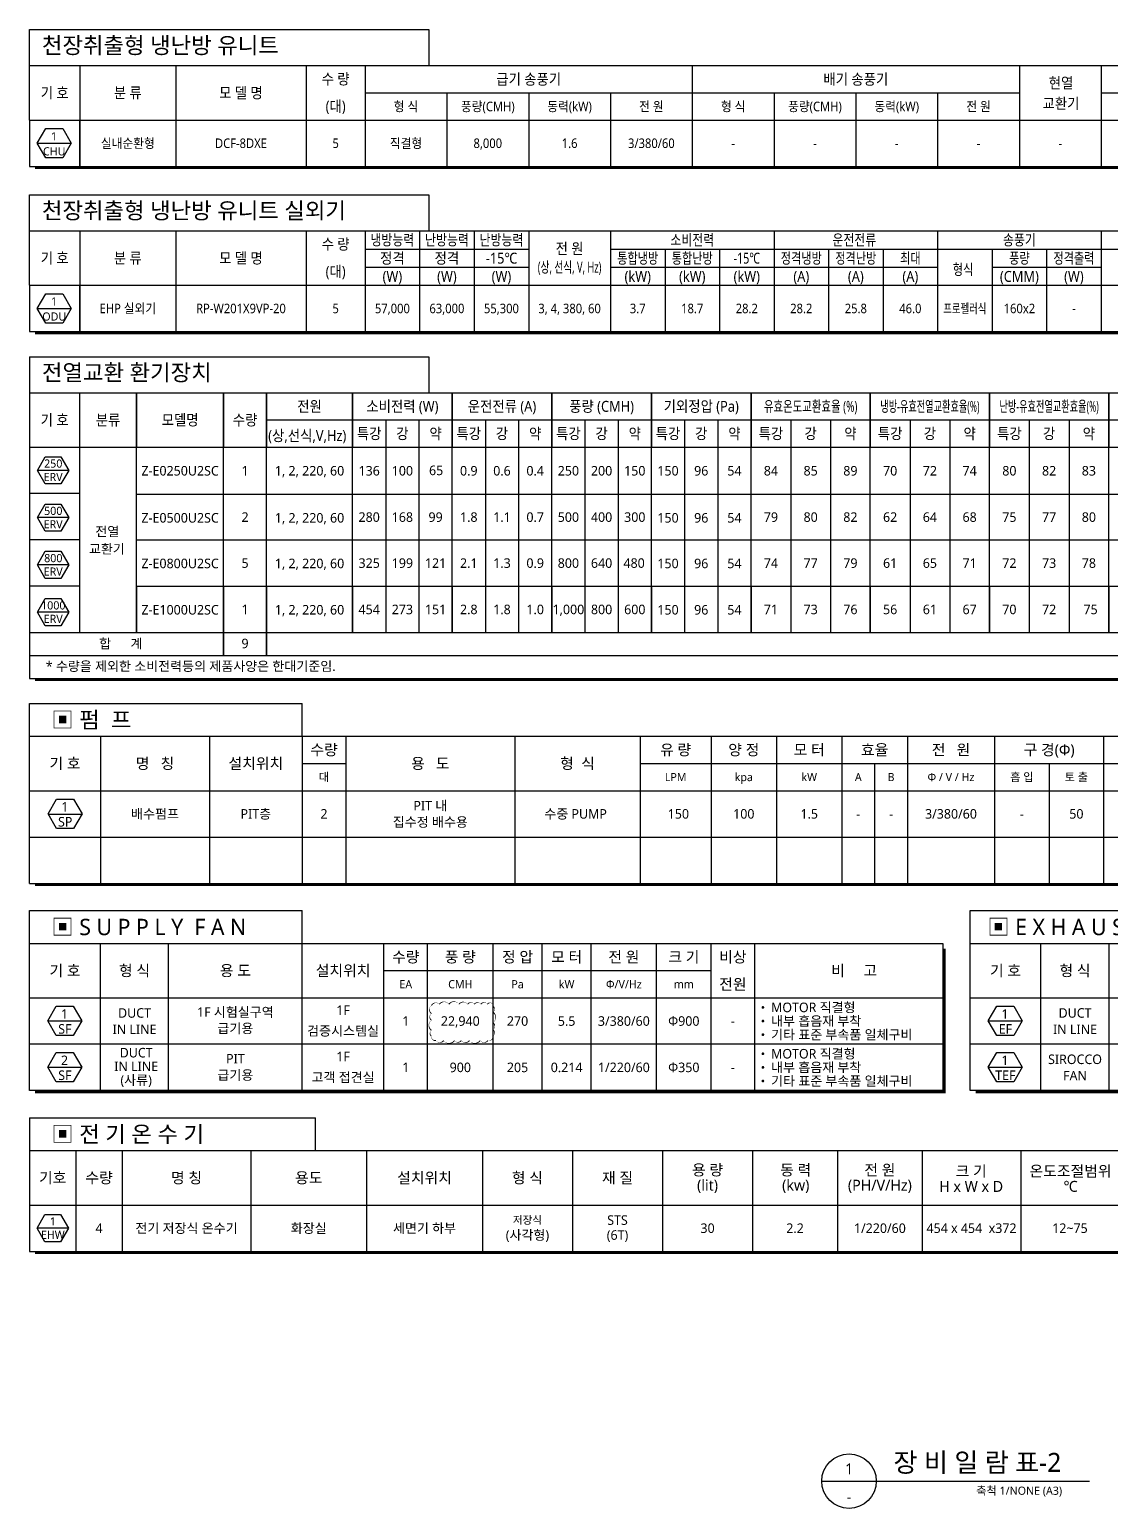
# Model space of a CAD drawing. Header units: millimetres. Extents: x 1142 to 3579, y 1194 to 1737.
# Drawn here: x 1983 to 2379, y 1194 to 1736 of the extents above; entities that cross this region are included whole.
import ezdxf
from ezdxf.enums import TextEntityAlignment as Align

# ---------------------------------------------------------------- set-up
doc = ezdxf.new("R2010")
doc.units = ezdxf.units.MM
for name, color, linetype in [('AA-MKXS', 3, 'Continuous'), ('BOX', 7, 'Continuous'), ('DVM_REPORT', 7, 'Continuous'), ('SA', 4, 'Continuous'), ('TE', 2, 'Continuous'), ('TEXT', 2, 'Continuous'), ('장비일람', 3, 'Continuous')]:
    doc.layers.add(name, color=color, linetype=linetype)
doc.styles.add('sunjin', font='')
doc.styles.add('스타일1', font='malgun.ttf')
doc.styles.get('sunjin').set_extended_font_data('Malgun Gothic')

msp = doc.modelspace()

# ---------------------------------------------------------------- linework, layer by layer
at = {"layer": 'AA-MKXS', "color": 7}
msp.add_line((2273.45, 1203.86), (2371.62, 1203.86), dxfattribs=at)
msp.add_circle((2283.45, 1203.86), 10, dxfattribs=at)
at = {"layer": 'BOX'}
for p, q in [((2001.25, 1515.16), (2001.25, 1603.16)), ((2022.11, 1515.16), (2022.11, 1603.16)), ((2054.04, 1506.76), (2054.04, 1603.16)), ((2069.77, 1506.76), (2069.77, 1603.16)), ((2101.34, 1515.16), (2101.34, 1603.16)), ((2137.88, 1515.16), (2137.88, 1603.16)), ((2174.42, 1515.16), (2174.42, 1603.16)), ((2210.96, 1515.16), (2210.96, 1603.16)), ((2247.51, 1515.16), (2247.51, 1603.16)), ((2291.25, 1515.16), (2291.25, 1603.16)), ((2334.99, 1515.16), (2334.99, 1603.16)), ((2378.73, 1515.16), (2378.73, 1603.16)), ((2069.77, 1593.16), (2193.02, 1593.16)), ((2101.34, 1593.16), (2415.28, 1593.16)), ((2113.52, 1593.16), (2113.52, 1515.16)), ((2125.7, 1593.16), (2125.7, 1515.16)), ((2150.06, 1593.16), (2150.06, 1515.16)), ((2162.24, 1593.16), (2162.24, 1515.16)), ((2186.6, 1593.16), (2186.6, 1515.16)), ((2198.78, 1593.16), (2198.78, 1515.16)), ((2223.14, 1593.16), (2223.14, 1515.16)), ((2235.33, 1593.16), (2235.33, 1515.16)), ((2262.09, 1593.16), (2262.09, 1515.16)), ((2276.67, 1593.16), (2276.67, 1515.16)), ((2305.83, 1593.16), (2305.83, 1515.16)), ((2320.41, 1593.16), (2320.41, 1515.16)), ((2349.57, 1593.16), (2349.57, 1515.16)), ((2364.15, 1593.16), (2364.15, 1515.16)), ((2001.25, 1566.16), (1982.86, 1566.16)), ((2022.11, 1565.89), (2662.86, 1565.89)), ((2001.25, 1549.16), (1982.86, 1549.16)), ((2022.11, 1549.16), (2662.86, 1549.16)), ((2001.25, 1532.16), (1982.86, 1532.16)), ((2022.11, 1532.16), (2662.86, 1532.16)), ((2008.86, 1477.16), (2008.86, 1422.66)), ((2048.86, 1477.16), (2048.86, 1422.66)), ((2082.86, 1477.16), (2082.86, 1422.66)), ((2098.86, 1477.16), (2098.86, 1422.66)), ((2160.86, 1477.16), (2160.86, 1422.66)), ((2206.86, 1477.16), (2206.86, 1422.66)), ((2232.86, 1477.16), (2232.86, 1422.66)), ((2256.86, 1477.16), (2256.86, 1422.66)), ((2280.86, 1477.16), (2280.86, 1422.66)), ((2304.86, 1477.16), (2304.86, 1422.66)), ((2336.86, 1477.16), (2336.86, 1422.66)), ((2376.86, 1477.16), (2376.86, 1422.66)), ((2082.86, 1467.16), (2098.86, 1467.16)), ((2206.86, 1467.16), (2406.86, 1467.16)), ((2292.86, 1467.16), (2292.86, 1422.66)), ((2356.86, 1467.16), (2356.86, 1422.66)), ((1982.86, 1440.16), (2662.86, 1440.16)), ((2008.86, 1347.16), (2008.86, 1401.16)), ((2033.86, 1347.16), (2033.86, 1401.16)), ((2082.86, 1347.16), (2082.86, 1401.16)), ((2112.86, 1347.16), (2112.86, 1401.16)), ((2128.86, 1347.16), (2128.86, 1401.16)), ((2152.86, 1347.16), (2152.86, 1401.16)), ((2170.86, 1347.16), (2170.86, 1401.16)), ((2188.86, 1347.16), (2188.86, 1401.16)), ((2212.86, 1347.16), (2212.86, 1401.16)), ((2232.86, 1347.16), (2232.86, 1401.16)), ((2248.86, 1347.16), (2248.86, 1401.16)), ((2353.86, 1347.16), (2353.86, 1401.16)), ((2378.86, 1347.16), (2378.86, 1401.16)), ((2112.86, 1391.16), (2232.86, 1391.16)), ((2317.86, 1364.16), (1982.86, 1364.16)), ((2662.86, 1364.16), (2327.86, 1364.16)), ((1999.85, 1325.16), (1999.85, 1305.16)), ((2016.84, 1325.16), (2016.84, 1305.16)), ((2064.03, 1325.16), (2064.03, 1305.16)), ((2106.5, 1325.16), (2106.5, 1305.16)), ((2148.98, 1325.16), (2148.98, 1305.16)), ((2182.01, 1325.16), (2182.01, 1305.16)), ((2215.04, 1325.16), (2215.04, 1305.16)), ((2248.08, 1325.16), (2248.08, 1305.16)), ((2248.08, 1325.16), (2248.08, 1305.16)), ((2279.23, 1325.16), (2279.23, 1305.16)), ((2310.33, 1325.16), (2310.33, 1288.17)), ((2346.44, 1325.16), (2346.44, 1288.17)), ((1999.85, 1305.16), (1999.85, 1288.17)), ((2016.84, 1305.16), (2016.84, 1288.17)), ((2064.03, 1305.16), (2064.03, 1288.17)), ((2106.5, 1305.16), (2106.5, 1288.17)), ((2148.98, 1305.16), (2148.98, 1288.17)), ((2182.01, 1305.16), (2182.01, 1288.17)), ((2215.04, 1305.16), (2215.04, 1288.17)), ((2248.08, 1305.16), (2248.08, 1288.17)), ((2248.08, 1305.16), (2248.08, 1288.17)), ((2279.23, 1305.16), (2279.23, 1288.17))]:
    msp.add_line(p, q, dxfattribs=at)
at = {"layer": 'BOX', "color": 4}
for p, q in [((1982.86, 1489.16), (2082.86, 1489.16)), ((1982.86, 1423.16), (1982.86, 1489.16)), ((2082.86, 1477.16), (2082.86, 1489.16)), ((1982.86, 1477.16), (2662.86, 1477.16)), ((1982.86, 1457.16), (2662.86, 1457.16)), ((1982.86, 1423.16), (2662.86, 1423.16)), ((1982.86, 1413.16), (2082.86, 1413.16)), ((1982.86, 1347.16), (1982.86, 1413.16)), ((2082.86, 1401.16), (2082.86, 1413.16)), ((2327.86, 1347.16), (2327.86, 1413.16)), ((2327.86, 1413.16), (2427.86, 1413.16)), ((1982.86, 1401.16), (2317.86, 1401.16)), ((2317.86, 1401.16), (2317.86, 1347.16)), ((2327.86, 1401.16), (2662.86, 1401.16)), ((1982.86, 1381.16), (2317.86, 1381.16)), ((2327.86, 1381.16), (2662.86, 1381.16)), ((2317.86, 1347.16), (1982.86, 1347.16)), ((2662.86, 1347.16), (2327.86, 1347.16)), ((1982.86, 1337.16), (1982.86, 1288.17)), ((1982.86, 1337.16), (2087.73, 1337.16)), ((1982.86, 1325.16), (2662.86, 1325.16)), ((1982.86, 1305.16), (2662.86, 1305.16)), ((1982.86, 1288.17), (2662.86, 1288.17))]:
    msp.add_line(p, q, dxfattribs=at)
at = {"layer": 'BOX', "color": 4, "const_width": 1}
for points in [[(2663.86, 1721.13), (2663.86, 1685.67), (1984.86, 1685.67)], [(2663.86, 1660.53), (2663.86, 1625.07), (1984.86, 1625.07)], [(2663.36, 1601.15), (2663.36, 1497.86), (1984.86, 1497.86)], [(2663.36, 1475.15), (2663.36, 1422.66), (1984.86, 1422.66)], [(2318.36, 1399.15), (2318.36, 1346.66), (1984.86, 1346.66)], [(2663.36, 1399.15), (2663.36, 1346.66), (2329.86, 1346.66)], [(2663.36, 1323.16), (2663.36, 1287.67), (1984.86, 1287.67)]]:
    msp.add_lwpolyline(points, dxfattribs=at)
at = {"layer": 'Defpoints', "color": 1}
msp.add_lwpolyline([(2150.8, 1378.8, 0, 0.4, 0.5206), (2148.35, 1378.8, 0, 0.4, 0.5206), (2146.01, 1378.8, 0, 0.4, 0.5206), (2143.53, 1378.8, 0, 0.4, 0.5206), (2140.37, 1378.8, 0, 0.4, 0.5206), (2136.65, 1378.8, 0, 0.4, 0.5206), (2133.18, 1378.8, 0, 0.4, 0.5206), (2130.29, 1378.35, 0, 0.4, 0.5206), (2130.29, 1375.4, 0, 0.4, 0.5206), (2130.29, 1372.95, 0, 0.4, 0.5206), (2130.29, 1369.24, 0, 0.4, 0.5206), (2130.29, 1367.11, 0, 0.4, 0.5206), (2131.95, 1365.51, 0, 0.4, 0.5206), (2134.77, 1365.51, 0, 0.4, 0.5206), (2138.73, 1365.51, 0, 0.4, 0.5206), (2141.22, 1365.51, 0, 0.4, 0.5206), (2144.21, 1365.51, 0, 0.4, 0.5206), (2148.15, 1365.51, 0, 0.4, 0.5206), (2150.97, 1365.51, 0, 0.4, 0.5206), (2152.84, 1367.07, 0, 0.4, 0.5206), (2152.84, 1369.44, 0, 0.4, 0.5206), (2152.84, 1372.04, 0, 0.4, 0.5206), (2152.84, 1375.94, 0, 0.4, 0.5206), (2152.84, 1378.1, 0, 0.4, 0.5206), (2152.84, 1378.8, 0, 0.4, 0.5206)], format="xyseb", close=True, dxfattribs=at)
at = {"layer": 'DVM_REPORT', "color": 1}
for p, q in [((2310.33, 1305.16), (2310.33, 1288.17)), ((2346.44, 1305.16), (2346.44, 1288.17)), ((2016.84, 1288.17), (2016.84, 1288.17)), ((2064.03, 1288.17), (2064.03, 1288.17)), ((2106.5, 1288.17), (2106.5, 1288.17)), ((2148.98, 1288.17), (2148.98, 1288.17)), ((2182.01, 1288.17), (2182.01, 1288.17)), ((2215.04, 1288.17), (2215.04, 1288.17)), ((2248.08, 1288.17), (2248.08, 1288.17)), ((2248.08, 1288.17), (2248.08, 1288.17)), ((2279.23, 1288.17), (2279.23, 1288.17))]:
    msp.add_line(p, q, dxfattribs=at)
at = {"layer": 'SA'}
msp.add_line((2087.73, 1325.16), (2087.73, 1337.16), dxfattribs=at)
at = {"layer": 'TE'}
for p, q in [((1985.67, 1694.67), (1998.14, 1694.67)), ((2165.95, 1686.17), (2165.95, 1686.17)), ((1985.67, 1634.07), (1998.14, 1634.07)), ((2165.95, 1625.57), (2165.95, 1625.57)), ((2069.77, 1603.16), (2069.77, 1583.16)), ((2069.77, 1603.16), (2069.77, 1583.16)), ((2101.34, 1603.16), (2101.34, 1583.16)), ((2137.88, 1603.16), (2137.88, 1583.16)), ((2113.52, 1589.16), (2113.52, 1583.16)), ((2125.7, 1589.16), (2125.7, 1583.16)), ((2150.06, 1589.16), (2150.06, 1583.16)), ((1989.66, 1448.58), (2002.08, 1448.58)), ((1989.5, 1372.71), (2001.98, 1372.71)), ((2334.5, 1372.71), (2346.98, 1372.71)), ((1989.5, 1355.71), (2001.98, 1355.71)), ((2334.5, 1355.71), (2346.98, 1355.71))]:
    msp.add_line(p, q, dxfattribs=at)
for points in [[(1988.79, 1689.27), (1985.67, 1694.67), (1988.79, 1700.07), (1995.02, 1700.07), (1998.14, 1694.67), (1995.02, 1689.27)], [(1988.79, 1628.67), (1985.67, 1634.07), (1988.79, 1639.47), (1995.02, 1639.47), (1998.14, 1634.07), (1995.02, 1628.67)], [(1992.75, 1443.23), (1989.64, 1448.63), (1992.75, 1454.03), (1998.99, 1454.03), (2002.11, 1448.63), (1998.99, 1443.23)], [(1992.62, 1367.31), (1989.5, 1372.71), (1992.62, 1378.11), (1998.86, 1378.11), (2001.98, 1372.71), (1998.86, 1367.31)], [(2337.62, 1367.31), (2334.5, 1372.71), (2337.62, 1378.11), (2343.86, 1378.11), (2346.98, 1372.71), (2343.86, 1367.31)], [(1992.62, 1350.31), (1989.5, 1355.71), (1992.62, 1361.11), (1998.86, 1361.11), (2001.98, 1355.71), (1998.86, 1350.31)], [(2337.62, 1350.31), (2334.5, 1355.71), (2337.62, 1361.11), (2343.86, 1361.11), (2346.98, 1355.71), (2343.86, 1350.31)]]:
    msp.add_lwpolyline(points, close=True, dxfattribs=at)
at = {"layer": 'TE', "const_width": 0.5}
for points in [[(2251.61, 1377.66, 1), (2252.11, 1377.66, 1)], [(2251.61, 1372.66, 1), (2252.11, 1372.66, 1)], [(2251.61, 1367.66, 1), (2252.11, 1367.66, 1)], [(2251.61, 1360.66, 1), (2252.11, 1360.66, 1)], [(2251.61, 1355.66, 1), (2252.11, 1355.66, 1)], [(2251.61, 1350.66, 1), (2252.11, 1350.66, 1)]]:
    msp.add_lwpolyline(points, format="xyb", close=True, dxfattribs=at)
at = {"layer": 'TEXT', "color": 2}
for p, q in [((1997.22, 1574.67), (1985.72, 1574.67)), ((1997.23, 1557.33), (1985.72, 1557.33)), ((1997.24, 1539.99), (1985.73, 1539.99)), ((1997.25, 1522.64), (1985.74, 1522.64)), ((1997.1, 1296.66), (1985.6, 1296.66))]:
    msp.add_line(p, q, dxfattribs=at)
for points in [[(1985.72, 1574.67), (1988.59, 1579.65), (1994.34, 1579.65), (1997.22, 1574.67), (1994.34, 1569.69), (1988.59, 1569.69)], [(1985.72, 1557.33), (1988.6, 1562.31), (1994.35, 1562.31), (1997.23, 1557.33), (1994.35, 1552.35), (1988.6, 1552.35)], [(1985.73, 1539.99), (1988.61, 1544.97), (1994.36, 1544.97), (1997.24, 1539.99), (1994.36, 1535.01), (1988.61, 1535.01)], [(1985.74, 1522.64), (1988.62, 1527.63), (1994.37, 1527.63), (1997.25, 1522.64), (1994.37, 1517.66), (1988.62, 1517.66)], [(1985.6, 1296.66), (1988.48, 1301.64), (1994.23, 1301.64), (1997.1, 1296.66), (1994.23, 1291.68), (1988.48, 1291.68)]]:
    msp.add_lwpolyline(points, close=True, dxfattribs=at)
at = {"layer": '장비일람', "color": 4}
for p, q in [((1982.86, 1736.37), (2129.28, 1736.37)), ((1982.86, 1703.17), (1982.86, 1736.37)), ((2129.28, 1736.37), (2129.28, 1723.17)), ((1982.86, 1723.17), (2663.69, 1723.17)), ((1982.86, 1703.17), (1982.86, 1686.17)), ((1982.86, 1686.17), (2663.69, 1686.17)), ((1982.86, 1675.77), (2129.28, 1675.77)), ((1982.86, 1642.57), (1982.86, 1675.77)), ((2129.28, 1675.77), (2129.28, 1662.57)), ((1982.86, 1662.57), (2663.68, 1662.57)), ((1982.86, 1642.57), (1982.86, 1625.57)), ((1982.86, 1625.57), (2663.68, 1625.57)), ((1982.86, 1616.36), (1982.86, 1498.36)), ((1982.86, 1616.36), (2129.28, 1616.36)), ((2129.28, 1616.36), (2129.28, 1603.16)), ((1982.86, 1603.16), (2662.86, 1603.16)), ((1982.86, 1583.16), (2663.69, 1583.16)), ((1982.86, 1515.16), (2662.86, 1515.16)), ((1982.86, 1506.76), (2662.86, 1506.76)), ((1982.86, 1506.76), (1982.86, 1498.36)), ((1982.86, 1498.36), (2662.86, 1498.36))]:
    msp.add_line(p, q, dxfattribs=at)
at = {"layer": '장비일람', "color": 1}
for p, q in [((2001.32, 1723.17), (2001.32, 1703.17)), ((2036.48, 1723.17), (2036.48, 1703.17)), ((2084.33, 1723.17), (2084.33, 1703.17)), ((2105.95, 1723.17), (2105.95, 1703.17)), ((2165.95, 1713.17), (2165.95, 1703.17)), ((2195.95, 1713.17), (2195.95, 1703.17)), ((2001.32, 1686.17), (2001.32, 1703.17)), ((2036.48, 1703.17), (2036.48, 1686.17)), ((2084.33, 1703.17), (2084.33, 1686.17)), ((2105.95, 1703.17), (2105.95, 1686.17)), ((2165.95, 1703.17), (2165.95, 1686.17)), ((2195.95, 1703.17), (2195.95, 1686.17)), ((2036.48, 1686.17), (2036.48, 1686.17)), ((2084.33, 1686.17), (2084.33, 1686.17)), ((2105.95, 1686.17), (2105.95, 1686.17)), ((2195.95, 1686.17), (2195.95, 1686.17)), ((2001.32, 1662.57), (2001.32, 1642.57)), ((2036.48, 1662.57), (2036.48, 1642.57)), ((2084.33, 1662.57), (2084.33, 1642.57)), ((2105.95, 1662.57), (2105.95, 1642.57)), ((2001.32, 1625.57), (2001.32, 1642.57)), ((2036.48, 1642.57), (2036.48, 1625.57)), ((2084.33, 1642.57), (2084.33, 1625.57)), ((2105.95, 1642.57), (2105.95, 1625.57)), ((2036.48, 1625.57), (2036.48, 1625.57)), ((2084.33, 1625.57), (2084.33, 1625.57)), ((2105.95, 1625.57), (2105.95, 1625.57)), ((2195.95, 1625.57), (2195.95, 1625.57)), ((2255.95, 1625.57), (2255.95, 1625.57)), ((2022.11, 1603.16), (2022.11, 1583.16)), ((2054.04, 1603.16), (2054.04, 1583.16)), ((2174.42, 1603.16), (2174.42, 1583.16)), ((2210.96, 1603.16), (2210.96, 1583.16)), ((2247.51, 1603.16), (2247.51, 1583.16)), ((2291.25, 1603.16), (2291.25, 1583.16)), ((2334.99, 1603.16), (2334.99, 1583.16)), ((2378.73, 1603.16), (2378.73, 1583.16)), ((2162.24, 1589.16), (2162.24, 1583.16)), ((2186.6, 1589.16), (2186.6, 1583.16)), ((2198.78, 1589.16), (2198.78, 1583.16)), ((2223.14, 1589.16), (2223.14, 1583.16)), ((2235.33, 1589.16), (2235.33, 1583.16)), ((2262.09, 1589.16), (2262.09, 1583.16)), ((2276.67, 1589.16), (2276.67, 1583.16)), ((2305.83, 1589.16), (2305.83, 1583.16)), ((2320.41, 1589.16), (2320.41, 1583.16)), ((2349.57, 1589.16), (2349.57, 1583.16)), ((2364.15, 1589.16), (2364.15, 1583.16)), ((2022.11, 1532.16), (2022.11, 1515.16)), ((2054.04, 1532.16), (2054.04, 1515.16)), ((2069.77, 1532.16), (2069.77, 1515.16)), ((2101.34, 1532.16), (2101.34, 1515.16)), ((2113.52, 1532.16), (2113.52, 1515.16)), ((2125.7, 1532.16), (2125.7, 1515.16)), ((2137.88, 1532.16), (2137.88, 1515.16)), ((2150.06, 1532.16), (2150.06, 1515.16)), ((2162.24, 1532.16), (2162.24, 1515.16)), ((2174.42, 1532.16), (2174.42, 1515.16)), ((2186.6, 1532.16), (2186.6, 1515.16)), ((2198.78, 1532.16), (2198.78, 1515.16)), ((2210.96, 1532.16), (2210.96, 1515.16)), ((2247.51, 1532.16), (2247.51, 1515.16)), ((2262.09, 1532.16), (2262.09, 1515.16)), ((2276.67, 1532.16), (2276.67, 1515.16)), ((2291.25, 1532.16), (2291.25, 1515.16)), ((2305.83, 1532.16), (2305.83, 1515.16)), ((2320.41, 1532.16), (2320.41, 1515.16)), ((2334.99, 1532.16), (2334.99, 1515.16)), ((2349.57, 1532.16), (2349.57, 1515.16)), ((2364.15, 1532.16), (2364.15, 1515.16)), ((2378.73, 1532.16), (2378.73, 1515.16)), ((1982.86, 1515.16), (2003.67, 1515.16)), ((2022.11, 1515.16), (2662.86, 1515.16)), ((2054.04, 1515.16), (2054.04, 1506.76)), ((2069.77, 1515.16), (2069.77, 1506.76))]:
    msp.add_line(p, q, dxfattribs=at)
at = {"layer": '장비일람', "color": 0}
for p, q in [((2001.32, 1723.17), (2001.32, 1686.17)), ((2036.48, 1723.17), (2036.48, 1686.17)), ((2084.33, 1723.17), (2084.33, 1686.17)), ((2105.95, 1723.17), (2105.95, 1686.17)), ((2225.95, 1723.17), (2225.95, 1686.17)), ((2345.95, 1723.17), (2345.95, 1686.17)), ((2375.95, 1723.17), (2375.95, 1686.17)), ((2105.95, 1713.17), (2225.95, 1713.17)), ((2135.95, 1713.17), (2135.95, 1686.17)), ((2165.95, 1713.17), (2165.95, 1686.17)), ((2195.95, 1713.17), (2195.95, 1686.17)), ((2195.95, 1713.17), (2195.95, 1686.17)), ((2225.95, 1713.17), (2345.95, 1713.17)), ((2255.95, 1713.17), (2255.95, 1686.17)), ((2285.95, 1713.17), (2285.95, 1686.17)), ((2315.95, 1713.17), (2315.95, 1686.17)), ((2375.95, 1713.17), (2435.95, 1713.17)), ((2001.32, 1662.57), (2001.32, 1625.57)), ((2036.48, 1662.57), (2036.48, 1625.57)), ((2084.33, 1662.57), (2084.33, 1625.57)), ((2105.95, 1662.57), (2105.95, 1625.57)), ((2125.95, 1662.57), (2125.95, 1625.57)), ((2145.95, 1662.57), (2145.95, 1625.57)), ((2165.95, 1662.57), (2165.95, 1625.57)), ((2195.95, 1662.57), (2195.95, 1625.57)), ((2255.95, 1662.57), (2255.95, 1625.57)), ((2315.95, 1662.57), (2315.95, 1625.57)), ((2375.95, 1662.57), (2375.95, 1625.57)), ((2105.95, 1655.87), (2165.95, 1655.87)), ((2195.95, 1655.87), (2405.95, 1655.87)), ((2215.95, 1655.87), (2215.95, 1625.57)), ((2235.95, 1655.87), (2235.95, 1625.57)), ((2275.95, 1655.87), (2275.95, 1625.57)), ((2295.95, 1655.87), (2295.95, 1625.57)), ((2335.95, 1655.87), (2335.95, 1625.57)), ((2355.95, 1655.87), (2355.95, 1625.57)), ((2255.95, 1652.57), (2255.95, 1652.57)), ((2315.95, 1652.57), (2315.95, 1652.57)), ((2105.95, 1649.17), (2165.95, 1649.17)), ((2195.95, 1649.17), (2315.95, 1649.17)), ((2335.95, 1649.17), (2375.95, 1649.17)), ((2275.95, 1642.57), (2275.95, 1625.57)), ((2295.95, 1642.57), (2295.95, 1625.57))]:
    msp.add_line(p, q, dxfattribs=at)
at = {"layer": '장비일람', "color": 4, "linetype": 'ByBlock'}
for p, q in [((1982.86, 1703.17), (2663.69, 1703.17)), ((1982.86, 1642.57), (2663.68, 1642.57))]:
    msp.add_line(p, q, dxfattribs=at)

# ---------------------------------------------------------------- texts
at = {"layer": 'AA-MKXS', "style": '스타일1'}
msp.add_text('1', height=4, dxfattribs=at).set_placement((2283.48, 1206.35), align=Align.CENTER)
msp.add_text('장 비 일 람 표-2', height=7, dxfattribs=at).set_placement((2299.79, 1207.23))
msp.add_text('축척 1/NONE (A3)', height=3, dxfattribs=at).set_placement((2361.62, 1200.36), align=Align.MIDDLE_RIGHT)
msp.add_text('-', height=4, dxfattribs=at).set_placement((2283.45, 1198.14), align=Align.MIDDLE)
at = {"layer": 'TE', "style": 'sunjin'}
for s, height, p in [('천장취출형 냉난방 유니트', 6, (1987.39, 1727.58)), ('천장취출형 냉난방 유니트 실외기', 6, (1987.39, 1666.98)), ('전열교환 환기장치', 6, (1987.39, 1607.57)), ('전열', 3.5, (2006.96, 1550.49)), ('교환기', 3.5, (2004.62, 1544.11)), ('합      계', 3.5, (2008.37, 1509.39)), ('* 수량을 제외한 소비전력등의 제품사양은 한대기준임.', 3.5, (1988.82, 1501.08))]:
    msp.add_text(s, height=height, dxfattribs=at).set_placement(p)
for s, height, width, p in [('수 량', 4, 0.9, (2095.13, 1718.25)), ('급기 송풍기', 4, 0.9, (2165.95, 1718.17)), ('배기 송풍기', 4, 0.9, (2285.95, 1718.17)), ('기 호', 4, 0.9, (1992.09, 1713.17)), ('분 류', 4, 0.9, (2018.9, 1713.17)), ('모 델 명', 4, 0.9, (2060.4, 1713.17)), ('현열', 4, 0.9, (2361.21, 1716.79)), ('(대)', 4, 0.9, (2095.13, 1708.25)), ('형 식', 3.5, 0.9, (2120.95, 1708.17)), ('풍량(CMH)', 3.5, 0.9, (2150.95, 1708.17)), ('동력(kW)', 3.5, 0.9, (2180.95, 1708.17)), ('전 원', 3.5, 0.9, (2210.95, 1708.17)), ('형 식', 3.5, 0.9, (2240.95, 1708.17)), ('풍량(CMH)', 3.5, 0.9, (2270.95, 1708.17)), ('동력(kW)', 3.5, 0.9, (2300.95, 1708.17)), ('전 원', 3.5, 0.9, (2330.95, 1708.17)), ('교환기', 4, 0.9, (2361.21, 1709.29)), ('실내순환형', 3.5, 0.9, (2018.9, 1694.67)), ('DCF-8DXE', 3.5, 0.9, (2060.4, 1694.67)), ('5', 3.5, 0.9, (2095.14, 1694.67)), ('직결형', 3.5, 0.9, (2120.95, 1694.67)), ('8,000', 3.5, 0.9, (2150.95, 1694.67)), ('1.6', 3.5, 0.9, (2180.95, 1694.67)), ('3/380/60', 3.5, 0.9, (2210.95, 1694.67)), ('-', 3.5, 0.9, (2240.95, 1694.67)), ('-', 3.5, 0.9, (2270.95, 1694.67)), ('-', 3.5, 0.9, (2300.95, 1694.67)), ('-', 3.5, 0.9, (2330.95, 1694.67)), ('-', 3.5, 0.9, (2360.95, 1694.67)), ('수 량', 4, 0.9, (2095.13, 1657.65)), ('냉방능력', 4, 0.8, (2115.95, 1659.22)), ('난방능력', 4, 0.8, (2135.95, 1659.22)), ('난방능력', 4, 0.8, (2155.95, 1659.22)), ('소비전력', 4, 0.8, (2225.95, 1659.22)), ('운전전류 ', 4, 0.8, (2285.95, 1659.22)), ('송풍기', 4, 0.8, (2345.95, 1659.22)), ('기 호', 4, 0.9, (1992.09, 1652.57)), ('분 류', 4, 0.9, (2018.9, 1652.57)), ('모 델 명', 4, 0.9, (2060.4, 1652.57)), ('정격', 4, 0.9, (2115.95, 1652.52)), ('정격', 4, 0.9, (2135.95, 1652.52)), ('전 원', 4, 0.9, (2180.95, 1656.05)), ('통합냉방', 4, 0.75, (2205.95, 1652.52)), ('통합난방', 4, 0.75, (2225.95, 1652.52)), ('정격냉방', 4, 0.75, (2265.95, 1652.52)), ('정격난방', 4, 0.75, (2285.95, 1652.52)), ('최대', 4, 0.75, (2305.95, 1652.52)), ('풍량', 4, 0.75, (2345.95, 1652.52)), ('정격출력', 4, 0.75, (2365.95, 1652.52)), ('(대)', 4, 0.9, (2095.13, 1647.65)), ('-15℃', 4, 0.9, (2155.95, 1652.52)), ('(상, 선식, V, Hz)', 4, 0.65, (2180.95, 1649.24)), ('-15℃', 4, 0.75, (2245.95, 1652.52)), ('형식', 4, 0.75, (2325.3, 1648.37)), ('(W)', 4, 0.9, (2115.95, 1645.82)), ('(W)', 4, 0.9, (2135.95, 1645.82)), ('(W)', 4, 0.9, (2155.95, 1645.82)), ('(kW)', 4, 0.9, (2205.95, 1645.82)), ('(kW)', 4, 0.9, (2225.95, 1645.82)), ('(kW)', 4, 0.9, (2245.95, 1645.82)), ('(A)', 4, 0.9, (2265.95, 1645.82)), ('(A)', 4, 0.9, (2285.95, 1645.82)), ('(A)', 4, 0.9, (2305.95, 1645.82)), ('(CMM)', 4, 0.9, (2345.95, 1645.82)), ('(W)', 4, 0.9, (2365.95, 1645.82)), ('EHP 실외기', 3.5, 0.9, (2018.9, 1634.07)), ('RP-W201X9VP-20', 3.5, 0.9, (2060.4, 1634.07)), ('5', 3.5, 0.9, (2095.14, 1634.07)), ('57,000', 3.5, 0.9, (2115.95, 1634.07)), ('63,000', 3.5, 0.9, (2135.95, 1634.07)), ('55,300', 3.5, 0.9, (2155.95, 1634.07)), ('3, 4, 380, 60', 3.5, 0.9, (2180.95, 1634.07)), ('3.7', 3.5, 0.9, (2205.95, 1634.07)), ('18.7', 3.5, 0.9, (2225.95, 1634.07)), ('28.2', 3.5, 0.9, (2245.95, 1634.07)), ('28.2', 3.5, 0.9, (2265.95, 1634.07)), ('25.8', 3.5, 0.9, (2285.95, 1634.07)), ('46.0', 3.5, 0.9, (2305.95, 1634.07)), ('프로펠러식', 3.5, 0.7, (2325.95, 1634.07)), ('160x2', 3.5, 0.9, (2345.95, 1634.07)), ('-', 3.5, 0.9, (2365.95, 1634.07)), ('전원', 4, 0.9, (2085.55, 1598.16)), ('소비전력 (W)', 4, 0.9, (2119.61, 1598.16)), ('운전전류 (A)', 4, 0.9, (2156.15, 1598.16)), ('풍량 (CMH)', 4, 0.9, (2192.69, 1598.16)), ('기외정압 (Pa)', 4, 0.9, (2229.24, 1598.16)), ('유효온도교환효율 (%%%)', 4, 0.7, (2269.38, 1598.16)), ('냉방-유효전열교환효율(%%%)', 4, 0.6, (2313.12, 1598.16)), ('난방-유효전열교환효율(%%%)', 4, 0.6, (2356.86, 1598.16)), ('기 호', 4, 0.9, (1992.05, 1593.16)), ('분류', 4, 0.9, (2011.68, 1593.16)), ('모델명', 4, 0.9, (2038.07, 1593.16)), ('수량', 4, 0.9, (2061.91, 1593.16)), ('특강', 4, 0.9, (2107.43, 1588.16)), ('강', 4, 0.9, (2119.61, 1588.16)), ('약', 4, 0.9, (2131.79, 1588.16)), ('특강', 4, 0.9, (2143.97, 1588.16)), ('강', 4, 0.9, (2156.15, 1588.16)), ('약', 4, 0.9, (2168.33, 1588.16)), ('특강', 4, 0.9, (2180.51, 1588.16)), ('강', 4, 0.9, (2192.69, 1588.16)), ('약', 4, 0.9, (2204.87, 1588.16)), ('특강', 4, 0.9, (2217.05, 1588.16)), ('강', 4, 0.9, (2229.24, 1588.16)), ('약', 4, 0.9, (2241.42, 1588.16)), ('특강', 4, 0.9, (2254.8, 1588.16)), ('강', 4, 0.9, (2269.38, 1588.16)), ('약', 4, 0.9, (2283.96, 1588.16)), ('특강', 4, 0.9, (2298.54, 1588.16)), ('강', 4, 0.9, (2313.12, 1588.16)), ('약', 4, 0.9, (2327.7, 1588.16)), ('특강', 4, 0.9, (2342.28, 1588.16)), ('강', 4, 0.9, (2356.86, 1588.16)), ('약', 4, 0.9, (2371.44, 1588.16))]:
    msp.add_text(s, height=height, dxfattribs=dict(at, width=width)).set_placement(p, align=Align.MIDDLE_CENTER)
for s, height, p in [('1', 3, (1991.83, 1697.23)), ('CHU', 3, (1991.9, 1691.71)), ('1', 3, (1991.83, 1636.63)), ('ODU', 3, (1991.9, 1631.11)), ('1', 3.5, (1995.8, 1451.25)), ('SP', 3.5, (1995.93, 1445.76)), ('1', 3.5, (1995.67, 1375.25)), ('1', 3.5, (2340.67, 1375.25)), ('SF', 3.5, (1995.8, 1369.76)), ('EF', 3.5, (2340.8, 1369.76)), ('2', 3.5, (1995.67, 1358.25)), ('1', 3.5, (2340.67, 1358.25)), ('SF', 3.5, (1995.8, 1352.76)), ('TEF', 3.5, (2340.8, 1352.76))]:
    msp.add_text(s, height=height, dxfattribs=at).set_placement(p, align=Align.MIDDLE)
at = {"layer": 'TE', "style": 'sunjin', "width": 0.9}
msp.add_text('(상,선식,V,Hz)', height=4, dxfattribs=at).set_placement((2070.4, 1585.42))
at = {"layer": 'TE', "style": 'sunjin'}
for s, height, p in [('Z-E0250U2SC', 3.5, (2038.07, 1574.53)), ('1', 3.5, (2061.91, 1574.53)), ('1, 2, 220, 60', 3.5, (2085.55, 1574.53)), ('136', 3.5, (2107.43, 1574.53)), ('100', 3.5, (2119.61, 1574.53)), ('65', 3.5, (2132, 1574.67)), ('0.9', 3.5, (2143.97, 1574.53)), ('0.6', 3.5, (2156.15, 1574.53)), ('0.4', 3.5, (2168.33, 1574.53)), ('250', 3.5, (2180.51, 1574.53)), ('200', 3.5, (2192.69, 1574.53)), ('150', 3.5, (2204.87, 1574.53)), ('150', 3.5, (2217.05, 1574.53)), ('96', 3.5, (2229.24, 1574.53)), ('54', 3.5, (2241.42, 1574.53)), ('84', 3.5, (2254.8, 1574.53)), ('85', 3.5, (2269.38, 1574.53)), ('89', 3.5, (2283.96, 1574.53)), ('70', 3.5, (2298.54, 1574.53)), ('72', 3.5, (2313.12, 1574.53)), ('74', 3.5, (2327.7, 1574.53)), ('80', 3.5, (2342.28, 1574.53)), ('82', 3.5, (2356.86, 1574.53)), ('83', 3.5, (2371.44, 1574.53)), ('Z-E0500U2SC', 3.5, (2038.07, 1557.26)), ('2', 3.5, (2061.91, 1557.53)), ('1, 2, 220, 60', 3.5, (2085.55, 1557.26)), ('280', 3.5, (2107.43, 1557.53)), ('168', 3.5, (2119.61, 1557.53)), ('99', 3.5, (2131.79, 1557.53)), ('1.8', 3.5, (2143.97, 1557.53)), ('1.1', 3.5, (2156.15, 1557.53)), ('0.7', 3.5, (2168.33, 1557.53)), ('500', 3.5, (2180.51, 1557.53)), ('400', 3.5, (2192.69, 1557.53)), ('300', 3.5, (2204.87, 1557.53)), ('150', 3.5, (2217.05, 1557.26)), ('96', 3.5, (2229.24, 1557.26)), ('54', 3.5, (2241.42, 1557.26)), ('79', 3.5, (2254.8, 1557.53)), ('80', 3.5, (2269.38, 1557.53)), ('82', 3.5, (2283.96, 1557.53)), ('62', 3.5, (2298.54, 1557.53)), ('64', 3.5, (2313.12, 1557.53)), ('68', 3.5, (2327.7, 1557.53)), ('75', 3.5, (2342.28, 1557.53)), ('77', 3.5, (2356.86, 1557.53)), ('80', 3.5, (2371.44, 1557.53)), ('Z-E0800U2SC', 3.5, (2038.07, 1540.53)), ('5', 3.5, (2061.91, 1540.66)), ('1, 2, 220, 60', 3.5, (2085.55, 1540.53)), ('325', 3.5, (2107.43, 1540.66)), ('199', 3.5, (2119.61, 1540.66)), ('121', 3.5, (2131.79, 1540.66)), ('2.1', 3.5, (2143.97, 1540.66)), ('1.3', 3.5, (2156.15, 1540.66)), ('0.9', 3.5, (2168.33, 1540.66)), ('800', 3.5, (2180.51, 1540.66)), ('640', 3.5, (2192.69, 1540.66)), ('480', 3.5, (2204.62, 1540.66)), ('150', 3.5, (2217.05, 1540.53)), ('96', 3.5, (2229.24, 1540.53)), ('54', 3.5, (2241.42, 1540.53)), ('74', 3.5, (2254.8, 1540.66)), ('77', 3.5, (2269.38, 1540.66)), ('79', 3.5, (2283.96, 1540.66)), ('61', 3.5, (2298.54, 1540.66)), ('65', 3.5, (2313.12, 1540.66)), ('71', 3.5, (2327.7, 1540.66)), ('72', 3.5, (2342.28, 1540.66)), ('73', 3.5, (2356.86, 1540.66)), ('78', 3.5, (2371.44, 1540.66)), ('Z-E1000U2SC', 3.5, (2038.07, 1523.53)), ('1', 3.5, (2061.91, 1523.66)), ('1, 2, 220, 60', 3.5, (2085.55, 1523.53)), ('454', 3.5, (2107.43, 1523.66)), ('273', 3.5, (2119.61, 1523.66)), ('151', 3.5, (2131.79, 1523.66)), ('2.8', 3.5, (2143.97, 1523.66)), ('1.8', 3.5, (2156.15, 1523.66)), ('1.0', 3.5, (2168.33, 1523.66)), ('1,000', 3.5, (2180.51, 1523.66)), ('800', 3.5, (2192.69, 1523.66)), ('600', 3.5, (2204.87, 1523.66)), ('150', 3.5, (2217.05, 1523.53)), ('96', 3.5, (2229.24, 1523.53)), ('54', 3.5, (2241.42, 1523.53)), ('71', 3.5, (2254.8, 1523.66)), ('73', 3.5, (2269.38, 1523.66)), ('76', 3.5, (2283.96, 1523.66)), ('56', 3.5, (2298.54, 1523.66)), ('61', 3.5, (2313.12, 1523.66)), ('67', 3.5, (2327.7, 1523.66)), ('70', 3.5, (2342.28, 1523.66)), ('72', 3.5, (2356.86, 1523.66)), ('75', 3.5, (2372.07, 1523.66)), ('수량', 4, (2090.86, 1472.16)), ('유 량', 4, (2219.86, 1472.16)), ('양 정', 4, (2244.86, 1472.16)), ('모 터', 4, (2268.86, 1472.16)), ('효율', 4, (2292.86, 1472.16)), ('전   원', 4, (2320.86, 1472.16)), ('구 경(Φ)', 4, (2356.86, 1472.16)), ('기 호', 4, (1995.86, 1467.16)), ('명   칭', 4, (2028.86, 1467.16)), ('설치위치', 4, (2065.86, 1467.16)), ('용   도', 4, (2129.86, 1467.16)), ('형  식', 4, (2183.86, 1467.16)), ('대', 3, (2090.86, 1462.16)), ('LPM', 3, (2219.86, 1462.16)), ('kpa', 3, (2244.86, 1462.16)), ('kW', 3, (2268.86, 1462.16)), ('A', 3, (2286.86, 1462.16)), ('B', 3, (2298.86, 1462.16)), ('Φ / V / Hz', 3, (2320.86, 1462.16)), ('흡 입', 3, (2346.86, 1462.16)), ('토 출', 3, (2366.86, 1462.16)), ('배수펌프', 3.5, (2028.86, 1448.66)), ('PIT층', 3.5, (2065.86, 1448.66)), ('2', 3.5, (2090.86, 1448.66)), ('PIT 내', 3.5, (2129.86, 1451.66)), ('수중 PUMP', 3.5, (2183.15, 1448.66)), ('150', 3.5, (2220.86, 1448.66)), ('100', 3.5, (2244.86, 1448.66)), ('1.5', 3.5, (2268.86, 1448.66)), ('3/380/60', 3.5, (2320.86, 1448.66)), ('50', 3.5, (2366.86, 1448.66)), ('집수정 배수용', 3.5, (2129.86, 1445.66)), ('-', 3.5, (2286.86, 1448.66)), ('-', 3.5, (2298.86, 1448.66)), ('-', 3.5, (2346.86, 1448.66)), ('수량', 4, (2120.86, 1396.16)), ('풍 량', 4, (2140.86, 1396.16)), ('정 압', 4, (2161.86, 1396.16)), ('모 터', 4, (2179.86, 1396.16)), ('전 원', 4, (2200.86, 1396.16)), ('크 기', 4, (2222.86, 1396.16)), ('비상', 4, (2240.86, 1396.16)), ('기 호', 4, (1995.86, 1391.16)), ('형 식', 4, (2021.36, 1391.16)), ('용 도', 4, (2058.36, 1391.16)), ('설치위치', 4, (2097.86, 1391.16)), ('비     고', 4, (2285.36, 1391.16)), ('기 호', 4, (2340.86, 1391.16)), ('형 식', 4, (2366.36, 1391.16)), ('EA', 3, (2120.86, 1386.16)), ('CMH', 3, (2140.86, 1386.16)), ('Pa', 3, (2161.86, 1386.16)), ('kW', 3, (2179.86, 1386.16)), ('Φ/V/Hz', 3, (2200.86, 1386.16)), ('mm', 3, (2222.86, 1386.16)), ('전원', 4, (2240.86, 1386.16)), ('1F 시험실구역', 3.5, (2058.36, 1375.95)), ('1F', 3.5, (2097.86, 1376.63)), ('DUCT', 3.5, (2021.36, 1375.62)), ('1', 3.5, (2120.86, 1372.66)), ('22,940', 3.5, (2140.86, 1372.66)), ('270', 3.5, (2161.86, 1372.66)), ('5.5', 3.5, (2179.86, 1372.66)), ('3/380/60', 3.5, (2200.86, 1372.66)), ('Φ900', 3.5, (2222.86, 1372.66)), ('DUCT', 3.5, (2366.36, 1375.62)), ('IN LINE', 3.5, (2021.36, 1369.62)), ('급기용', 3.5, (2058.36, 1369.95)), ('검증시스템실', 3.5, (2097.86, 1369.05)), ('-', 3.5, (2240.86, 1372.66)), ('IN LINE', 3.5, (2366.36, 1369.62)), ('DUCT', 3.5, (2021.96, 1361.05)), ('IN LINE', 3.5, (2021.96, 1356.03)), ('PIT', 3.5, (2058.36, 1358.83)), ('1F', 3.5, (2097.86, 1359.63)), ('1', 3.5, (2120.86, 1355.66)), ('900', 3.5, (2140.86, 1355.66)), ('205', 3.5, (2161.86, 1355.66)), ('0.214', 3.5, (2179.86, 1355.66)), ('1/220/60', 3.5, (2200.86, 1355.66)), ('Φ350', 3.5, (2222.86, 1355.66)), ('SIROCCO', 3.5, (2366.36, 1358.62)), ('(사류)', 3.5, (2021.96, 1351)), ('급기용', 3.5, (2058.36, 1352.83)), ('고객 접견실', 3.5, (2097.86, 1352.05)), ('-', 3.5, (2240.86, 1355.66)), ('FAN', 3.5, (2366.36, 1352.62)), ('용 량', 4, (2231.55, 1318.03)), ('동 력', 4, (2263.91, 1318.03)), ('전 원', 4, (2294.77, 1318.03)), ('크 기', 4, (2328.26, 1317.58)), ('온도조절범위', 4, (2364.72, 1317.61)), ('기호', 4, (1991.35, 1315.16)), ('수량', 4, (2008.34, 1315.16)), ('명 칭', 4, (2040.43, 1315.16)), ('용도', 4, (2085.27, 1315.16)), ('설치위치', 4, (2127.74, 1315.16)), ('형 식', 4, (2165.49, 1315.16)), ('재 질', 4, (2198.53, 1315.16)), ('(lit)', 4, (2231.55, 1312.44)), ('(kw)', 4, (2263.91, 1312.44)), ('(PH/V/Hz)', 4, (2294.77, 1312.44)), ('H x W x D', 4, (2328.26, 1311.98)), ('℃', 4, (2364.72, 1312.01)), ('4', 3.5, (2008.34, 1296.66)), ('전기 저장식 온수기', 3.5, (2040.43, 1296.66)), ('화장실', 3.5, (2085.27, 1296.66)), ('세면기 하부', 3.5, (2127.74, 1296.66)), ('저장식', 2.832, (2165.49, 1299.64)), ('STS', 3.5, (2198.53, 1299.64)), ('30', 3.5, (2231.56, 1296.66)), ('2.2', 3.5, (2263.65, 1296.66)), ('1/220/60', 3.5, (2294.78, 1296.66)), ('454 x 454  x372', 3.5, (2328.39, 1296.66)), ('12~75', 3.5, (2364.49, 1296.66)), ('(사각형)', 3.5, (2165.49, 1294.15)), ('(6T)', 3.5, (2198.53, 1294.15))]:
    msp.add_text(s, height=height, dxfattribs=at).set_placement(p, align=Align.MIDDLE_CENTER)
msp.add_text('9', height=3.5, dxfattribs=at).set_placement((2061.88, 1509.44), align=Align.CENTER)
for s, height, p in [('▣ 펌  프', 6, (1990.86, 1483.16)), ('▣ S U P P L Y  F A N', 6, (1990.86, 1407.16)), ('▣ E X H A U S T  F A N', 6, (2334.17, 1407.16)), ('MOTOR 직결형', 3.5, (2254.86, 1377.66)), ('내부 흡음재 부착', 3.5, (2254.86, 1372.66)), ('기타 표준 부속품 일체구비', 3.5, (2254.86, 1367.66)), ('MOTOR 직결형', 3.5, (2254.86, 1360.66)), ('내부 흡음재 부착', 3.5, (2254.86, 1355.66)), ('기타 표준 부속품 일체구비', 3.5, (2254.86, 1350.66)), ('▣ 전 기 온 수 기', 6, (1990.86, 1331.16))]:
    msp.add_text(s, height=height, dxfattribs=at).set_placement(p, align=Align.MIDDLE_LEFT)
at = {"layer": 'TEXT', "color": 2, "style": 'sunjin'}
for s, p in [('250', (1991.54, 1575.67, 0)), ('ERV', (1991.5, 1570.73, 0)), ('500', (1991.55, 1558.32, 0)), ('ERV', (1991.51, 1553.39, 0)), ('800', (1991.56, 1540.98, 0)), ('ERV', (1991.52, 1536.05, 0)), ('1000', (1991.56, 1523.64, 0)), ('ERV', (1991.52, 1518.71, 0)), ('1', (1991.42, 1297.66, 0)), ('EHW', (1991.38, 1292.73, 0))]:
    msp.add_text(s, height=3, dxfattribs=at).set_placement(p, align=Align.CENTER)

doc.saveas('drawing.dxf')
